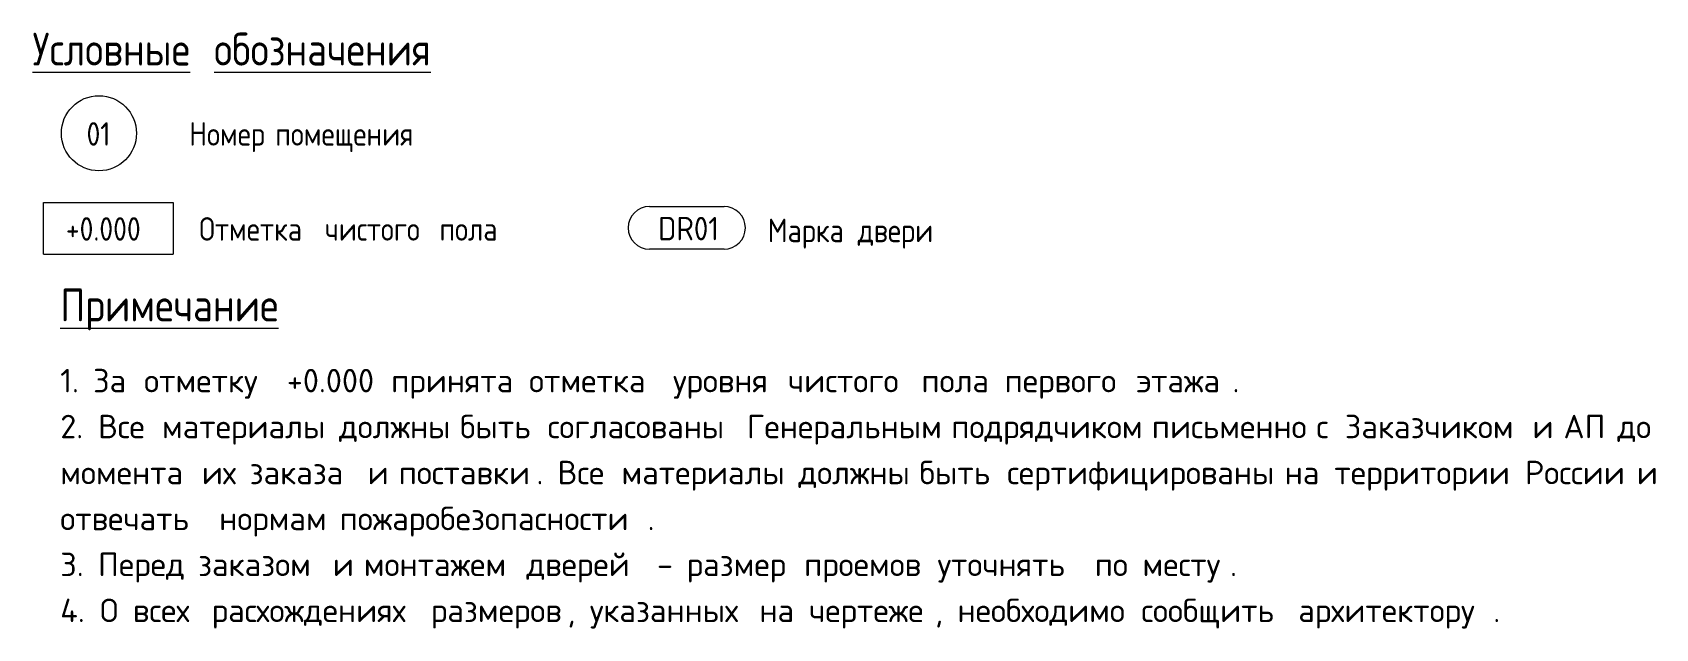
# Model space of a CAD drawing. Header units: millimetres. Extents: x -3708 to 187246, y -8553 to 29000.
# Drawn here: x 39398 to 39570.9, y 2388.3 to 2451.8 of the extents above; entities that cross this region are included whole.
import ezdxf

# ---------------------------------------------------------------- set-up
doc = ezdxf.new("R2010")
doc.units = ezdxf.units.MM
doc.layers.add('A-DETL', color=7, linetype='Continuous', lineweight=9)
doc.layers.add('G-ANNO-TEXT', color=7, linetype='Continuous', lineweight=9)
doc.styles.add('GOST Common_2', font='GOST_Common.ttf', dxfattribs={"width": 0.9, "height": 3.5})
doc.styles.add('GOST Common_3', font='GOST_Common.ttf', dxfattribs={"width": 0.9, "height": 2.5})
doc.styles.add('ISOCPEUR_2', font='isocpeur.ttf', dxfattribs={"width": 0.9, "height": 2.5})
doc.styles.add('ISOCPEUR_3', font='isocpeur.ttf', dxfattribs={"height": 2.5})

msp = doc.modelspace()

# ---------------------------------------------------------------- linework, layer by layer
at = {"layer": 'A-DETL'}
for p, q in [((39399.17, 2433.7), (39412.97, 2433.7)), ((39399.17, 2428.2), (39399.17, 2433.7)), ((39412.97, 2433.7), (39412.97, 2428.2)), ((39463.71, 2433.27), (39471.65, 2433.27)), ((39399.17, 2428.2), (39412.97, 2428.2)), ((39471.65, 2428.71), (39463.71, 2428.71))]:
    msp.add_line(p, q, dxfattribs=at)
msp.add_circle((39405.06, 2441.06), 4, dxfattribs=at)
for centre, start, end in [((39463.71, 2430.99), 90, 180), ((39471.65, 2430.99), 0, 90), ((39463.71, 2430.99), 180, 270), ((39471.65, 2430.99), 270, 0)]:
    msp.add_arc(centre, 2.28, start, end, dxfattribs=at)

# ---------------------------------------------------------------- texts
at = {"layer": 'G-ANNO-TEXT', "attachment_point": 1}
for s, insert, char_height, width, style in [('\\LУсловные', (39397.98, 2451.77), 3.5, 22.1506, 'GOST Common_2'), ('\\L\\fGOST Common|b0|i0|c204|p34|;\\W.9;\\L ', (39416.26, 2451.77), 3.5, 1.2987, 'GOST Common_2'), ('\\Lобозначения', (39417.33, 2451.77), 3.5, 30.1595, 'GOST Common_2'), ('01', (39403.74, 2442.24), 2.5, 3.319, 'GOST Common_3'), ('Номер', (39414.68, 2442.24), 2.5, 10.1734, 'GOST Common_3'), ('\\fGOST Common|b0|i0|c204|p34|;\\W.9; ', (39423.08, 2442.24), 2.5, 0.938, 'GOST Common_3'), ('помещения', (39423.85, 2442.24), 2.5, 18.543, 'GOST Common_3'), ('+0.000', (39401.54, 2432.12), 2.5, 10.5342, 'GOST Common_3'), ('Отметка', (39415.74, 2432.12), 2.5, 15.2962, 'GOST Common_3'), ('\\fGOST Common|b0|i0|c204|p34|;\\W.9; ', (39428.36, 2432.12), 2.5, 0.938, 'GOST Common_3'), ('чистого', (39429.13, 2432.12), 2.5, 13.8532, 'GOST Common_3'), ('\\fGOST Common|b0|i0|c204|p34|;\\W.9; ', (39440.56, 2432.12), 2.5, 0.938, 'GOST Common_3'), ('пола', (39441.34, 2432.12), 2.5, 8.0089, 'GOST Common_3'), ('\\fGOST Common|b0|i0|c204|p34|;\\W.9; ', (39447.94, 2432.12), 2.5, 0.938, 'GOST Common_3'), ('DR01', (39464.64, 2432.16), 2.5, 7.6481, 'ISOCPEUR_2'), ('Марка', (39476.31, 2431.96), 2.5, 10.6785, 'GOST Common_3'), ('\\fGOST Common|b0|i0|c204|p34|;\\W.9; ', (39485.12, 2431.96), 2.5, 0.938, 'GOST Common_3'), ('двери', (39485.9, 2431.96), 2.5, 9.7405, 'GOST Common_3'), ('\\LПримечание', (39400.94, 2424.52), 3.5, 28.5, 'GOST Common_2'), ('1. ', (39400.94, 2415.97), 2.5, 4.2489, 'ISOCPEUR_3'), ('За', (39404.44, 2415.97), 2.5, 4.73, 'ISOCPEUR_3'), ('\\fISOCPEUR|b0|i0|c204|p34|; ', (39408.34, 2415.97), 2.5, 1.8439, 'ISOCPEUR_3'), (' +0.000 ', (39423.49, 2415.97), 2.5, 15.3924, 'ISOCPEUR_3'), ('\\fISOCPEUR|b0|i0|c204|p34|; ', (39449.36, 2415.97), 2.5, 1.8439, 'ISOCPEUR_3'), ('\\fISOCPEUR|b0|i0|c204|p34|; ', (39464.7, 2415.97), 2.5, 1.8439, 'ISOCPEUR_3'), ('\\fISOCPEUR|b0|i0|c204|p34|; ', (39476.94, 2415.97), 2.5, 1.8439, 'ISOCPEUR_3'), ('\\fISOCPEUR|b0|i0|c204|p34|; ', (39491.16, 2415.97), 2.5, 1.8439, 'ISOCPEUR_3'), ('\\fISOCPEUR|b0|i0|c204|p34|; ', (39500.02, 2415.97), 2.5, 1.8439, 'ISOCPEUR_3'), ('\\fISOCPEUR|b0|i0|c204|p34|; ', (39514.05, 2415.97), 2.5, 1.8439, 'ISOCPEUR_3'), ('отметку', (39409.87, 2415.97), 2.5, 16.5148, 'ISOCPEUR_3'), ('принята', (39436.19, 2415.97), 2.5, 15.9536, 'ISOCPEUR_3'), ('отметка', (39450.88, 2415.97), 2.5, 16.7553, 'ISOCPEUR_3'), ('уровня', (39466.22, 2415.97), 2.5, 12.9873, 'ISOCPEUR_3'), ('чистого', (39478.46, 2415.97), 2.5, 15.3924, 'ISOCPEUR_3'), ('пола', (39492.68, 2415.97), 2.5, 8.8987, 'ISOCPEUR_3'), ('первого', (39501.54, 2415.97), 2.5, 15.1519, 'ISOCPEUR_3'), ('этажа', (39515.57, 2415.97), 2.5, 12.4262, 'ISOCPEUR_3'), ('\\fISOCPEUR|b0|i0|c204|p34|;.', (39525.82, 2415.97), 2.5, 0.8819, 'ISOCPEUR_3'), ('2. ', (39400.94, 2411.08), 2.5, 4.8903, 'ISOCPEUR_3'), ('Все', (39404.97, 2411.08), 2.5, 6.4135, 'ISOCPEUR_3'), ('\\fISOCPEUR|b0|i0|c204|p34|; ', (39410.26, 2411.08), 2.5, 1.8439, 'ISOCPEUR_3'), ('материалы', (39411.78, 2411.08), 2.5, 21.0042, 'ISOCPEUR_3'), ('\\fISOCPEUR|b0|i0|c204|p34|; ', (39429.11, 2411.08), 2.5, 1.8439, 'ISOCPEUR_3'), ('должны', (39430.64, 2411.08), 2.5, 13.789, 'ISOCPEUR_3'), ('\\fISOCPEUR|b0|i0|c204|p34|; ', (39442.01, 2411.08), 2.5, 1.8439, 'ISOCPEUR_3'), ('быть', (39443.53, 2411.08), 2.5, 9.4599, 'ISOCPEUR_3'), ('\\fISOCPEUR|b0|i0|c204|p34|; ', (39451.34, 2411.08), 2.5, 1.8439, 'ISOCPEUR_3'), ('согласованы', (39452.86, 2411.08), 2.5, 23.8903, 'ISOCPEUR_3'), ('\\fISOCPEUR|b0|i0|c204|p34|; ', (39472.57, 2411.08), 2.5, 1.8439, 'ISOCPEUR_3'), ('Генеральным', (39474.09, 2411.08), 2.5, 24.5316, 'ISOCPEUR_3'), ('\\fISOCPEUR|b0|i0|c204|p34|; ', (39494.33, 2411.08), 2.5, 1.8439, 'ISOCPEUR_3'), ('подрядчиком', (39495.86, 2411.08), 2.5, 24.0506, 'ISOCPEUR_3'), ('\\fISOCPEUR|b0|i0|c204|p34|; ', (39515.7, 2411.08), 2.5, 1.8439, 'ISOCPEUR_3'), ('письменно', (39517.22, 2411.08), 2.5, 19.4008, 'ISOCPEUR_3'), ('\\fISOCPEUR|b0|i0|c204|p34|; ', (39533.23, 2411.08), 2.5, 1.8439, 'ISOCPEUR_3'), ('\\fISOCPEUR|b0|i0|c204|p34|;с', (39534.75, 2411.08), 2.5, 1.8439, 'ISOCPEUR_3'), ('\\fISOCPEUR|b0|i0|c204|p34|; ', (39536.27, 2411.08), 2.5, 1.8439, 'ISOCPEUR_3'), ('Заказчиком', (39537.79, 2411.08), 2.5, 22.3671, 'ISOCPEUR_3'), ('\\fISOCPEUR|b0|i0|c204|p34|; ', (39556.25, 2411.08), 2.5, 1.8439, 'ISOCPEUR_3'), ('\\fISOCPEUR|b0|i0|c204|p34|;и', (39557.77, 2411.08), 2.5, 2.1646, 'ISOCPEUR_3'), ('\\fISOCPEUR|b0|i0|c204|p34|; ', (39559.55, 2411.08), 2.5, 1.8439, 'ISOCPEUR_3'), ('АП', (39561.08, 2411.08), 2.5, 5.1308, 'ISOCPEUR_3'), ('\\fISOCPEUR|b0|i0|c204|p34|; ', (39565.31, 2411.08), 2.5, 1.8439, 'ISOCPEUR_3'), ('до', (39566.83, 2411.08), 2.5, 4.3291, 'ISOCPEUR_3'), ('\\fISOCPEUR|b0|i0|c204|p34|; ', (39570.4, 2411.08), 2.5, 1.8439, 'ISOCPEUR_3'), ('момента', (39400.94, 2406.18), 2.5, 16.4346, 'ISOCPEUR_3'), ('\\fISOCPEUR|b0|i0|c204|p34|; ', (39414.5, 2406.18), 2.5, 1.8439, 'ISOCPEUR_3'), ('их', (39416.02, 2406.18), 2.5, 4.3291, 'ISOCPEUR_3'), ('\\fISOCPEUR|b0|i0|c204|p34|; ', (39419.59, 2406.18), 2.5, 1.8439, 'ISOCPEUR_3'), ('заказа', (39421.11, 2406.18), 2.5, 13.3882, 'ISOCPEUR_3'), ('\\fISOCPEUR|b0|i0|c204|p34|; ', (39432.16, 2406.18), 2.5, 1.8439, 'ISOCPEUR_3'), ('\\fISOCPEUR|b0|i0|c204|p34|;и', (39433.68, 2406.18), 2.5, 2.1646, 'ISOCPEUR_3'), ('\\fISOCPEUR|b0|i0|c204|p34|; ', (39435.46, 2406.18), 2.5, 1.8439, 'ISOCPEUR_3'), ('поставки', (39436.99, 2406.18), 2.5, 17.7975, 'ISOCPEUR_3'), ('Все', (39453.92, 2406.18), 2.5, 6.4135, 'ISOCPEUR_3'), ('\\fISOCPEUR|b0|i0|c204|p34|; ', (39459.21, 2406.18), 2.5, 1.8439, 'ISOCPEUR_3'), ('материалы', (39460.73, 2406.18), 2.5, 21.0042, 'ISOCPEUR_3'), ('\\fISOCPEUR|b0|i0|c204|p34|; ', (39478.06, 2406.18), 2.5, 1.8439, 'ISOCPEUR_3'), ('должны', (39479.58, 2406.18), 2.5, 13.789, 'ISOCPEUR_3'), ('\\fISOCPEUR|b0|i0|c204|p34|; ', (39490.96, 2406.18), 2.5, 1.8439, 'ISOCPEUR_3'), ('быть', (39492.48, 2406.18), 2.5, 9.4599, 'ISOCPEUR_3'), ('\\fISOCPEUR|b0|i0|c204|p34|; ', (39500.29, 2406.18), 2.5, 1.8439, 'ISOCPEUR_3'), ('сертифицированы', (39501.81, 2406.18), 2.5, 33.9915, 'ISOCPEUR_3'), ('\\fISOCPEUR|b0|i0|c204|p34|; ', (39529.85, 2406.18), 2.5, 1.8439, 'ISOCPEUR_3'), ('на', (39531.38, 2406.18), 2.5, 4.5696, 'ISOCPEUR_3'), ('\\fISOCPEUR|b0|i0|c204|p34|; ', (39535.15, 2406.18), 2.5, 1.8439, 'ISOCPEUR_3'), ('территории', (39536.67, 2406.18), 2.5, 22.7679, 'ISOCPEUR_3'), ('\\fISOCPEUR|b0|i0|c204|p34|; ', (39555.45, 2406.18), 2.5, 1.8439, 'ISOCPEUR_3'), ('России', (39556.97, 2406.18), 2.5, 12.5865, 'ISOCPEUR_3'), ('\\fISOCPEUR|b0|i0|c204|p34|; ', (39567.36, 2406.18), 2.5, 1.8439, 'ISOCPEUR_3'), ('\\fISOCPEUR|b0|i0|c204|p34|;и', (39568.88, 2406.18), 2.5, 2.1646, 'ISOCPEUR_3'), ('\\fISOCPEUR|b0|i0|c204|p34|; ', (39570.67, 2406.18), 2.5, 1.8439, 'ISOCPEUR_3'), ('. ', (39451.67, 2406.18), 2.5, 2.7257, 'ISOCPEUR_3'), ('отвечать', (39400.94, 2401.29), 2.5, 18.6793, 'ISOCPEUR_3'), ('\\fISOCPEUR|b0|i0|c204|p34|; ', (39416.35, 2401.29), 2.5, 1.8439, 'ISOCPEUR_3'), ('нормам', (39417.87, 2401.29), 2.5, 13.7089, 'ISOCPEUR_3'), ('\\fISOCPEUR|b0|i0|c204|p34|; ', (39429.18, 2401.29), 2.5, 1.8439, 'ISOCPEUR_3'), ('пожаробезопасности', (39430.7, 2401.29), 2.5, 39.7637, 'ISOCPEUR_3'), ('\\fISOCPEUR|b0|i0|c204|p34|;.', (39463.51, 2401.29), 2.5, 0.8819, 'ISOCPEUR_3'), ('3. ', (39400.94, 2396.4), 2.5, 4.8903, 'ISOCPEUR_3'), ('Перед', (39404.97, 2396.4), 2.5, 11.0633, 'ISOCPEUR_3'), ('\\fISOCPEUR|b0|i0|c204|p34|; ', (39414.1, 2396.4), 2.5, 1.8439, 'ISOCPEUR_3'), ('заказом', (39415.62, 2396.4), 2.5, 15.5527, 'ISOCPEUR_3'), ('\\fISOCPEUR|b0|i0|c204|p34|; ', (39428.45, 2396.4), 2.5, 1.8439, 'ISOCPEUR_3'), ('\\fISOCPEUR|b0|i0|c204|p34|;и', (39429.97, 2396.4), 2.5, 2.1646, 'ISOCPEUR_3'), ('\\fISOCPEUR|b0|i0|c204|p34|; ', (39431.76, 2396.4), 2.5, 1.8439, 'ISOCPEUR_3'), ('монтажем', (39433.28, 2396.4), 2.5, 19.1603, 'ISOCPEUR_3'), ('\\fISOCPEUR|b0|i0|c204|p34|; ', (39449.09, 2396.4), 2.5, 1.8439, 'ISOCPEUR_3'), ('дверей', (39450.61, 2396.4), 2.5, 12.9873, 'ISOCPEUR_3'), ('  - ', (39461.33, 2396.4), 2.5, 7.6962, 'ISOCPEUR_3'), ('размер', (39467.68, 2396.4), 2.5, 13.308, 'ISOCPEUR_3'), ('\\fISOCPEUR|b0|i0|c204|p34|; ', (39478.66, 2396.4), 2.5, 1.8439, 'ISOCPEUR_3'), ('проемов', (39480.18, 2396.4), 2.5, 15.3924, 'ISOCPEUR_3'), ('\\fISOCPEUR|b0|i0|c204|p34|; ', (39492.88, 2396.4), 2.5, 1.8439, 'ISOCPEUR_3'), ('уточнять', (39494.4, 2396.4), 2.5, 18.4388, 'ISOCPEUR_3'), ('\\fISOCPEUR|b0|i0|c204|p34|; ', (39509.61, 2396.4), 2.5, 1.8439, 'ISOCPEUR_3'), ('по', (39511.14, 2396.4), 2.5, 4.3291, 'ISOCPEUR_3'), ('\\fISOCPEUR|b0|i0|c204|p34|; ', (39514.71, 2396.4), 2.5, 1.8439, 'ISOCPEUR_3'), ('месту', (39516.23, 2396.4), 2.5, 11.3038, 'ISOCPEUR_3'), ('\\fISOCPEUR|b0|i0|c204|p34|;.', (39525.56, 2396.4), 2.5, 0.8819, 'ISOCPEUR_3'), ('4. ', (39400.94, 2391.5), 2.5, 5.1308, 'ISOCPEUR_3'), ('\\fISOCPEUR|b0|i0|c204|p34|;О', (39405.17, 2391.5), 2.5, 2.4051, 'ISOCPEUR_3'), ('\\fISOCPEUR|b0|i0|c204|p34|; ', (39407.15, 2391.5), 2.5, 1.8439, 'ISOCPEUR_3'), ('\\fISOCPEUR|b0|i0|c204|p34|; ', (39415.55, 2391.5), 2.5, 1.8439, 'ISOCPEUR_3'), ('\\fISOCPEUR|b0|i0|c204|p34|; ', (39438.9, 2391.5), 2.5, 1.8439, 'ISOCPEUR_3'), ('\\fISOCPEUR|b0|i0|c204|p34|; ', (39473.9, 2391.5), 2.5, 1.8439, 'ISOCPEUR_3'), ('\\fISOCPEUR|b0|i0|c204|p34|; ', (39479.19, 2391.5), 2.5, 1.8439, 'ISOCPEUR_3'), ('необходимо', (39496.52, 2391.5), 2.5, 21.8861, 'ISOCPEUR_3'), ('\\fISOCPEUR|b0|i0|c204|p34|; ', (39514.57, 2391.5), 2.5, 1.8439, 'ISOCPEUR_3'), ('сообщить', (39516.1, 2391.5), 2.5, 18.4388, 'ISOCPEUR_3'), ('\\fISOCPEUR|b0|i0|c204|p34|; ', (39531.31, 2391.5), 2.5, 1.8439, 'ISOCPEUR_3'), ('всех', (39408.68, 2391.5), 2.5, 8.3376, 'ISOCPEUR_3'), ('расхождениях', (39417.08, 2391.5), 2.5, 26.4557, 'ISOCPEUR_3'), ('размеров', (39440.43, 2391.5), 2.5, 17.6371, 'ISOCPEUR_3'), ('указанных', (39457.36, 2391.5), 2.5, 20.0422, 'ISOCPEUR_3'), ('на', (39475.42, 2391.5), 2.5, 4.5696, 'ISOCPEUR_3'), ('чертеже', (39480.71, 2391.5), 2.5, 16.2743, 'ISOCPEUR_3'), ('архитектору', (39532.83, 2391.5), 2.5, 25.173, 'ISOCPEUR_3'), (', ', (39454.98, 2391.5), 2.5, 2.8861, 'ISOCPEUR_3'), (', ', (39494.14, 2391.5), 2.5, 2.8861, 'ISOCPEUR_3'), ('\\fISOCPEUR|b0|i0|c204|p34|;.', (39553.6, 2391.5), 2.5, 0.8819, 'ISOCPEUR_3')]:
    msp.add_mtext(s, dxfattribs=dict(at, insert=insert, char_height=char_height, width=width, style=style))

doc.saveas('drawing.dxf')
